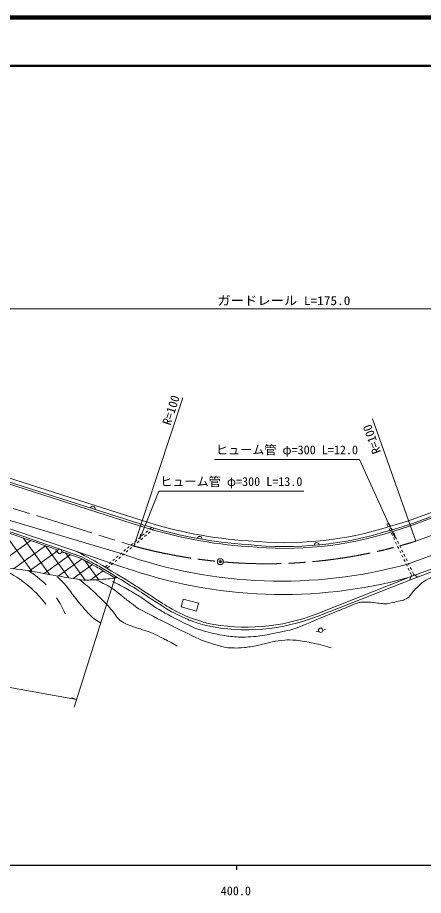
# Model space of a CAD drawing. Units: millimetres, scale not verified. Extents: x 40000 to 680000, y 20000 to 380000.
# Drawn here: x 422734 to 506608, y 198715 to 380000 of the extents above; entities that cross this region are included whole.
import ezdxf
from ezdxf.enums import TextEntityAlignment as Align

# ---------------------------------------------------------------- set-up
doc = ezdxf.new("R2010")
doc.units = ezdxf.units.MM
doc.header["$LTSCALE"] = 1000
doc.header["$PDMODE"] = 32
doc.header["$PDSIZE"] = 500
doc.linetypes.add('CHAIN', pattern=[18.5, 12, -1.5, 3.5, -1.5])
for name, color, linetype, lineweight in [('M-BGD', 7, 'Continuous', 13), ('M-BMK', 2, 'CHAIN', 13), ('M-STR-HTXT', 7, 'Continuous', 13), ('M-TTL', 2, 'Continuous', 140), ('M-TTL-BAND', 7, 'Continuous', 25), ('M-TTL-LINE', 7, 'Continuous', 50), ('M-WORK', 1, 'Continuous', 13)]:
    doc.layers.add(name, color=color, linetype=linetype, lineweight=lineweight)
doc.styles.add('ＭＳ ゴシック', font='')
doc.styles.get('ＭＳ ゴシック').set_extended_font_data('MS Gothic')

msp = doc.modelspace()

# ---------------------------------------------------------------- linework, layer by layer
at = {"layer": 'M-BGD'}
msp.add_circle((464636, 267641), 600, dxfattribs=at)
msp.add_point((464636, 267641), dxfattribs=at)
at = {"layer": 'M-BMK'}
for p, q in [((408976, 282677), (446777, 270858)), ((505046, 271877), (534133, 282595))]:
    msp.add_line(p, q, dxfattribs=at)
for start, end in [(254.80703, 264.44232), (265.10042, 287.19731)]:
    msp.add_arc((474157, 371682), 104476, start, end, dxfattribs=at)
at = {"layer": 'M-STR-HTXT'}
for p, q in [((402373, 319838), (558524, 319838)), ((448011, 272374), (448111, 273303)), ((500753, 272510), (500610, 273434)), ((434402, 237618), (442948, 264644)), ((434902, 239199), (433983, 239548))]:
    msp.add_line(p, q, dxfattribs=at)
for points in [[(500753, 272510), (493403, 288758), (463403, 288758)], [(448011, 272374), (451916, 282214), (481916, 282214)], [(434902, 239199), (309515, 261768), (310499, 261778)]]:
    msp.add_lwpolyline(points, dxfattribs=at)
at = {"layer": 'M-TTL'}
msp.add_line((680000, 380000), (40000, 380000), dxfattribs=at)
at = {"layer": 'M-TTL-BAND'}
for p, q in [((40000, 205000), (579000, 205000)), ((468000, 205000), (468000, 204000))]:
    msp.add_line(p, q, dxfattribs=at)
at = {"layer": 'M-TTL-LINE'}
msp.add_line((40000, 370000), (680000, 370000), dxfattribs=at)
at = {"layer": 'M-WORK'}
for p, q in [((456865, 301503), (446777, 270858)), ((496053, 297165), (505046, 271877)), ((393626, 292434), (448141, 275001)), ((393709, 292821), (448264, 275374)), ((393873, 293592), (448509, 276119)), ((503546, 276095), (522229, 282980)), ((503818, 275331), (522293, 282139)), ((503922, 275038), (522371, 281837)), ((444729, 266470), (407782, 278972)), ((535542, 278787), (503337, 267149)), ((444379, 269230), (420740, 276260)), ((499045, 275407), (499464, 275610)), ((499045, 275407), (499464, 275610)), ((499464, 275610), (499752, 275015)), ((503546, 276095), (499778, 274961)), ((536351, 276605), (504063, 264559)), ((536536, 276097), (504248, 264052)), ((425686, 265672), (419684, 273951)), ((449265, 273679), (449647, 274002)), ((449743, 273474), (450125, 273797)), ((450028, 274325), (450463, 274693)), ((450506, 274120), (450998, 274537)), ((499045, 275407), (499318, 274842)), ((499536, 274392), (499754, 273942)), ((500141, 274212), (499681, 274093)), ((499970, 274565), (500188, 274115)), ((503818, 275331), (500141, 274212)), ((503922, 275038), (500298, 273886)), ((425468, 271977), (417886, 266564)), ((429329, 264988), (423861, 272531)), ((446975, 271741), (447357, 272064)), ((447738, 272387), (448120, 272710)), ((448216, 272182), (448598, 272505)), ((448502, 273033), (448883, 273356)), ((448980, 272828), (449361, 273151)), ((499972, 273492), (500190, 273042)), ((500405, 273665), (500623, 273215)), ((500407, 272592), (500625, 272142)), ((500841, 272765), (501059, 272315)), ((428528, 270912), (421913, 266188)), ((433323, 264299), (428528, 270912)), ((444685, 269803), (445067, 270126)), ((445449, 270449), (445830, 270772)), ((445927, 270244), (446308, 270567)), ((446212, 271095), (446593, 271418)), ((446690, 270890), (447071, 271213)), ((447453, 271536), (447835, 271859)), ((500843, 271692), (501061, 271242)), ((501277, 271865), (501495, 271414)), ((501279, 270792), (501497, 270342)), ((501713, 270964), (501931, 270514)), ((430901, 269817), (425214, 265757)), ((433676, 269086), (428226, 265195)), ((430507, 269910), (430980, 269799)), ((431847, 269595), (432451, 269452)), ((436729, 263843), (432666, 269448)), ((443159, 268510), (443540, 268833)), ((443637, 268306), (444018, 268629)), ((443922, 269156), (444304, 269479)), ((444400, 268952), (444782, 269275)), ((445163, 269598), (445545, 269921)), ((501715, 269892), (501933, 269442)), ((502149, 270064), (502366, 269614)), ((502151, 268992), (502368, 268542)), ((502584, 269164), (502802, 268714)), ((436060, 268193), (431129, 264672)), ((438232, 267023), (434214, 264154)), ((439466, 263937), (436578, 267920)), ((440815, 266527), (441250, 266895)), ((441236, 266274), (441728, 266691)), ((441632, 267218), (442014, 267541)), ((442110, 267014), (442492, 267337)), ((442395, 267864), (442777, 268187)), ((442873, 267660), (443255, 267983)), ((502586, 268092), (502804, 267642)), ((503020, 268264), (503238, 267814)), ((503022, 267192), (503240, 266742)), ((503456, 267364), (503674, 266914)), ((440399, 265771), (437714, 263854)), ((503458, 266292), (503676, 265842)), ((504167, 264827), (503813, 263917)), ((503892, 266464), (504110, 266014)), ((503894, 265392), (504167, 264827)), ((504327, 265564), (504616, 264969)), ((504616, 264969), (505313, 264521)), ((504063, 264559), (484419, 256808)), ((504248, 264052), (484827, 256389)), ((484452, 253199), (484926, 253310)), ((485792, 253514), (486397, 253657))]:
    msp.add_line(p, q, dxfattribs=at)
msp.add_lwpolyline([(460109, 259089), (459728, 257433), (456540, 258310), (456979, 259929)], close=True, dxfattribs=at)
for centre in [(431429, 269762), (485343, 253478)]:
    msp.add_circle(centre, 450, dxfattribs=at)
for centre, radius, start, end in [((180656, -436112), 749216, 70.47479, 72.37936), ((180656, -436112), 749560, 70.08194, 72.37925), ((438249, 278577), 500, 342.2658, 162.2658), ((476080, 361288), 89521, 252.06177, 266.39647), ((476060, 361239), 90645, 252.06079, 266.39647), ((476085, 361314), 90331, 252.06177, 266.39647), ((477916, 343635), 73252, 264.08181, 287.7916), ((477928, 343711), 72938, 264.08181, 287.3521), ((477891, 343688), 72128, 264.08181, 287.66465), ((460355, 272365), 500, 349.97144, 169.97144), ((484555, 271077), 500, 5.21338, 185.21338), ((180656, -436112), 749216, 70.08194, 70.4084), ((477178, 362246), 98630, 250.57647, 285.38034), ((409240, 243939), 24443, 37.69515, 65.6298), ((414420, 249126), 19736, 44.00002, 57.6422), ((477528, 359486), 98630, 250.57647, 285.26942), ((414420, 249126), 19736, 23.17596, 34.05208), ((470002, 294053), 40477, 258.22421, 291.48531), ((470002, 294053), 39938, 258.22421, 291.16028)]:
    msp.add_arc(centre, radius, start, end, dxfattribs=at)
for points, knots in [([(443423, 264355), (443027, 264269), (441821, 264096), (441417, 264067), (440432, 263996), (437468, 263786), (436482, 263854), (435194, 263943), (431374, 264635), (430100, 264850), (428941, 265045), (425479, 265735), (424316, 265907), (423314, 266056), (420291, 266359), (419282, 266450), (418583, 266514), (416481, 266682), (415779, 266682), (415287, 266682), (413816, 266541), (413333, 266450), (412440, 266283), (409799, 265608), (408917, 265393), (408138, 265202), (405814, 264585), (405030, 264421), (404705, 264353), (403714, 264245), (403383, 264234), (403155, 264226), (402471, 264279), (402249, 264328), (401912, 264404), (400913, 264704), (400601, 264854), (399911, 265188), (397935, 266370), (397263, 266739), (396633, 267084), (394730, 268098), (394090, 268424), (393586, 268680), (392045, 269385), (391545, 269647), (391073, 269895), (389671, 270669), (389231, 270969), (388901, 271194), (387986, 271970), (387710, 272259), (387232, 272759), (385934, 274383), (385472, 274898), (385236, 275162), (384490, 275919), (384221, 276149), (384091, 276261), (383650, 276540), (383489, 276598), (383139, 276724), (382043, 276955), (381687, 277063), (378985, 277884), (370903, 280426), (368200, 281241), (367391, 281484), (364948, 282152), (364127, 282351), (362467, 282754), (357475, 283921), (355798, 284248), (355221, 284361), (353461, 284515), (352875, 284546), (350861, 284651), (344815, 284861), (342800, 284929), (341754, 284965), (338617, 285054), (337571, 285068), (335192, 285100), (328056, 285129), (325678, 285161), (324602, 285175), (321375, 285234), (320301, 285297), (319339, 285354), (316454, 285581), (315508, 285760), (314173, 286012), (310225, 287035), (308930, 287445), (308458, 287595), (307115, 288261), (306710, 288546)], [0, 0, 0, 0, 1, 1, 1, 2, 2, 2, 3, 3, 3, 4, 4, 4, 5, 5, 5, 6, 6, 6, 7, 7, 7, 8, 8, 8, 9, 9, 9, 10, 10, 10, 11, 11, 11, 12, 12, 12, 13, 13, 13, 14, 14, 14, 15, 15, 15, 16, 16, 16, 17, 17, 17, 18, 18, 18, 19, 19, 19, 20, 20, 20, 21, 21, 21, 22, 22, 22, 23, 23, 23, 24, 24, 24, 25, 25, 25, 26, 26, 26, 27, 27, 27, 28, 28, 28, 29, 29, 29, 30, 30, 30, 31, 31, 31, 32, 32, 32, 32]), ([(442363, 263571), (442884, 263322), (444425, 262529), (444930, 262250), (445480, 261947), (447113, 261004), (447641, 260664), (448376, 260190), (450510, 258661), (451244, 258185), (451661, 257914), (452952, 257161), (453392, 256929), (454550, 256318), (458025, 254485), (459229, 253974), (459944, 253670), (462197, 253053), (462950, 252867), (463575, 252713), (465476, 252363), (466114, 252277), (466696, 252198), (468454, 252038), (469042, 252040), (469791, 252044), (472037, 252189), (472777, 252305), (474162, 252521), (478305, 253287), (479645, 253696), (481112, 254143), (485331, 255996), (486752, 256571), (487565, 256901), (490005, 257892), (490818, 258224), (491109, 258344), (491977, 258718), (492271, 258832), (492474, 258910), (493090, 259130), (493300, 259186), (493448, 259225), (493905, 259296), (494059, 259304), (494308, 259317), (495058, 259306), (495307, 259287), (495679, 259259), (496790, 259108), (497162, 259068), (497411, 259041), (498159, 258960), (498410, 258950), (498582, 258943), (499100, 258955), (499270, 258984), (499632, 259044), (500699, 259314), (501057, 259394), (501340, 259458), (502203, 259599), (502474, 259701), (502710, 259790), (503372, 260171), (503560, 260339), (503818, 260569), (504439, 261404), (504670, 261661), (504907, 261924), (505637, 262696), (505897, 262936), (506068, 263093), (506620, 263524), (506818, 263644), (507136, 263837), (508123, 264362), (508471, 264494), (513386, 266358), (528158, 271887), (533121, 273620), (534127, 273972), (537261, 274637), (538292, 274908), (539311, 275176), (542345, 276067), (543369, 276316), (544037, 276479), (546074, 276822), (546747, 276964), (547740, 277174), (550707, 277857), (551699, 278075), (552355, 278218), (554322, 278657), (554984, 278769), (555549, 278864), (557254, 279094), (557827, 279112), (558575, 279136), (560128, 279141), (561622, 279132)], [0, 0, 0, 0, 1, 1, 1, 2, 2, 2, 3, 3, 3, 4, 4, 4, 5, 5, 5, 6, 6, 6, 7, 7, 7, 8, 8, 8, 9, 9, 9, 10, 10, 10, 11, 11, 11, 12, 12, 12, 13, 13, 13, 14, 14, 14, 15, 15, 15, 16, 16, 16, 17, 17, 17, 18, 18, 18, 19, 19, 19, 20, 20, 20, 21, 21, 21, 22, 22, 22, 23, 23, 23, 24, 24, 24, 25, 25, 25, 26, 26, 26, 27, 27, 27, 28, 28, 28, 29, 29, 29, 30, 30, 30, 31, 31, 31, 32, 32, 32, 33, 33, 33, 34, 34, 34, 34]), ([(434769, 269840), (435760, 269348), (438684, 267776), (439642, 267222), (441091, 266382), (445380, 263762), (446799, 262872), (448315, 261922), (452772, 258931), (454314, 258025), (455078, 257577), (457489, 256446), (458309, 256112), (458999, 255831), (461128, 255136), (461851, 254956)], [0, 0, 0, 0, 1, 1, 1, 2, 2, 2, 3, 3, 3, 4, 4, 4, 5, 5, 5, 5]), ([(436013, 268610), (437266, 267948), (438869, 267078), (439532, 266694), (440981, 265854), (445270, 263234), (446689, 262345), (448205, 261395), (452662, 258403), (454204, 257498), (454968, 257049), (457379, 255919), (458199, 255584), (458889, 255303), (461018, 254609), (461741, 254428)], [0, 0, 0, 0, 1, 1, 1, 2, 2, 2, 3, 3, 3, 4, 4, 4, 5, 5, 5, 5]), ([(435849, 268301), (436563, 267942), (438667, 266795), (439356, 266391), (440070, 265972), (441482, 265121), (442897, 264261)], [0, 0, 0, 0, 1, 1, 1, 2, 2, 2, 2]), ([(439903, 255012), (439523, 255207), (438455, 255926), (438132, 256206), (437740, 256545), (436685, 257696), (436347, 258090), (435852, 258668), (434437, 260464), (433968, 261065), (433729, 261370), (433067, 262328), (432811, 262618), (432455, 263021), (431318, 264167), (430917, 264526)], [0, 0, 0, 0, 1, 1, 1, 2, 2, 2, 3, 3, 3, 4, 4, 4, 5, 5, 5, 5]), ([(455721, 250213), (455219, 250504), (453692, 251337), (453176, 251601), (452568, 251912), (450735, 252833), (450102, 253088), (449503, 253330), (447640, 253872), (447028, 254080), (446608, 254223), (445343, 254643), (444945, 254840), (444669, 254977), (443905, 255512), (443689, 255733), (443337, 256093), (442462, 257332), (442136, 257716), (441787, 258126), (440701, 259321), (440318, 259699), (439702, 260307), (437801, 262077), (437145, 262641), (436828, 262913), (436174, 263443), (435520, 263962)], [0, 0, 0, 0, 1, 1, 1, 2, 2, 2, 3, 3, 3, 4, 4, 4, 5, 5, 5, 6, 6, 6, 7, 7, 7, 8, 8, 8, 9, 9, 9, 9]), ([(487534, 249840), (486876, 250057), (484872, 250613), (484196, 250765), (483522, 250917), (481477, 251273), (480791, 251360), (480325, 251419), (478914, 251505), (478444, 251492), (477966, 251479), (476535, 251315), (476065, 251228), (475357, 251097), (473265, 250550), (472561, 250401), (472042, 250292), (470476, 250007), (469950, 249939), (469562, 249888), (468390, 249806), (467999, 249806), (467543, 249806), (466164, 249838), (465719, 249939), (464704, 250168), (461692, 251028), (460740, 251450), (458157, 252595), (450584, 256414), (448094, 257750), (447496, 258071), (445870, 259308), (445331, 259720), (444920, 260033), (443761, 261063), (443348, 261372), (442993, 261639), (441885, 262381), (441496, 262595), (441003, 262868), (439980, 263399), (438976, 263910)], [0, 0, 0, 0, 1, 1, 1, 2, 2, 2, 3, 3, 3, 4, 4, 4, 5, 5, 5, 6, 6, 6, 7, 7, 7, 8, 8, 8, 9, 9, 9, 10, 10, 10, 11, 11, 11, 12, 12, 12, 13, 13, 13, 14, 14, 14, 14])]:
    msp.add_open_spline(points, degree=3, knots=knots, dxfattribs=at)
msp.add_open_spline([(434764, 269842), (434764, 269842), (434764, 269842), (434764, 269842)], degree=3, dxfattribs=at)

# ---------------------------------------------------------------- texts
at = {"layer": 'M-STR-HTXT', "style": 'ＭＳ ゴシック', "width": 1.1}
msp.add_text('ガードレール L=175.0', height=1833, dxfattribs=at).set_placement((477767, 320068), align=Align.BOTTOM_CENTER)
at = {"layer": 'M-STR-HTXT', "style": 'ＭＳ ゴシック'}
for s, p in [('ヒューム管 φ=300 L=12.0', (478403, 289258)), ('ヒューム管 φ=300 L=13.0', (466916, 282714))]:
    msp.add_text(s, height=1833, dxfattribs=at).set_placement(p, align=Align.BOTTOM_CENTER)
at = {"layer": 'M-TTL-BAND', "style": 'ＭＳ ゴシック'}
msp.add_text('400.0', height=1833, dxfattribs=at).set_placement((467844, 198195), align=Align.BOTTOM_CENTER)
at = {"layer": 'M-WORK', "style": 'ＭＳ ゴシック'}
for rotation, p in [(71.998, (455831, 298486)), (109.998, (497312, 293415))]:
    msp.add_text('R=100', height=1833, rotation=rotation, dxfattribs=at).set_placement(p, align=Align.BOTTOM_CENTER)

doc.saveas('drawing.dxf')
